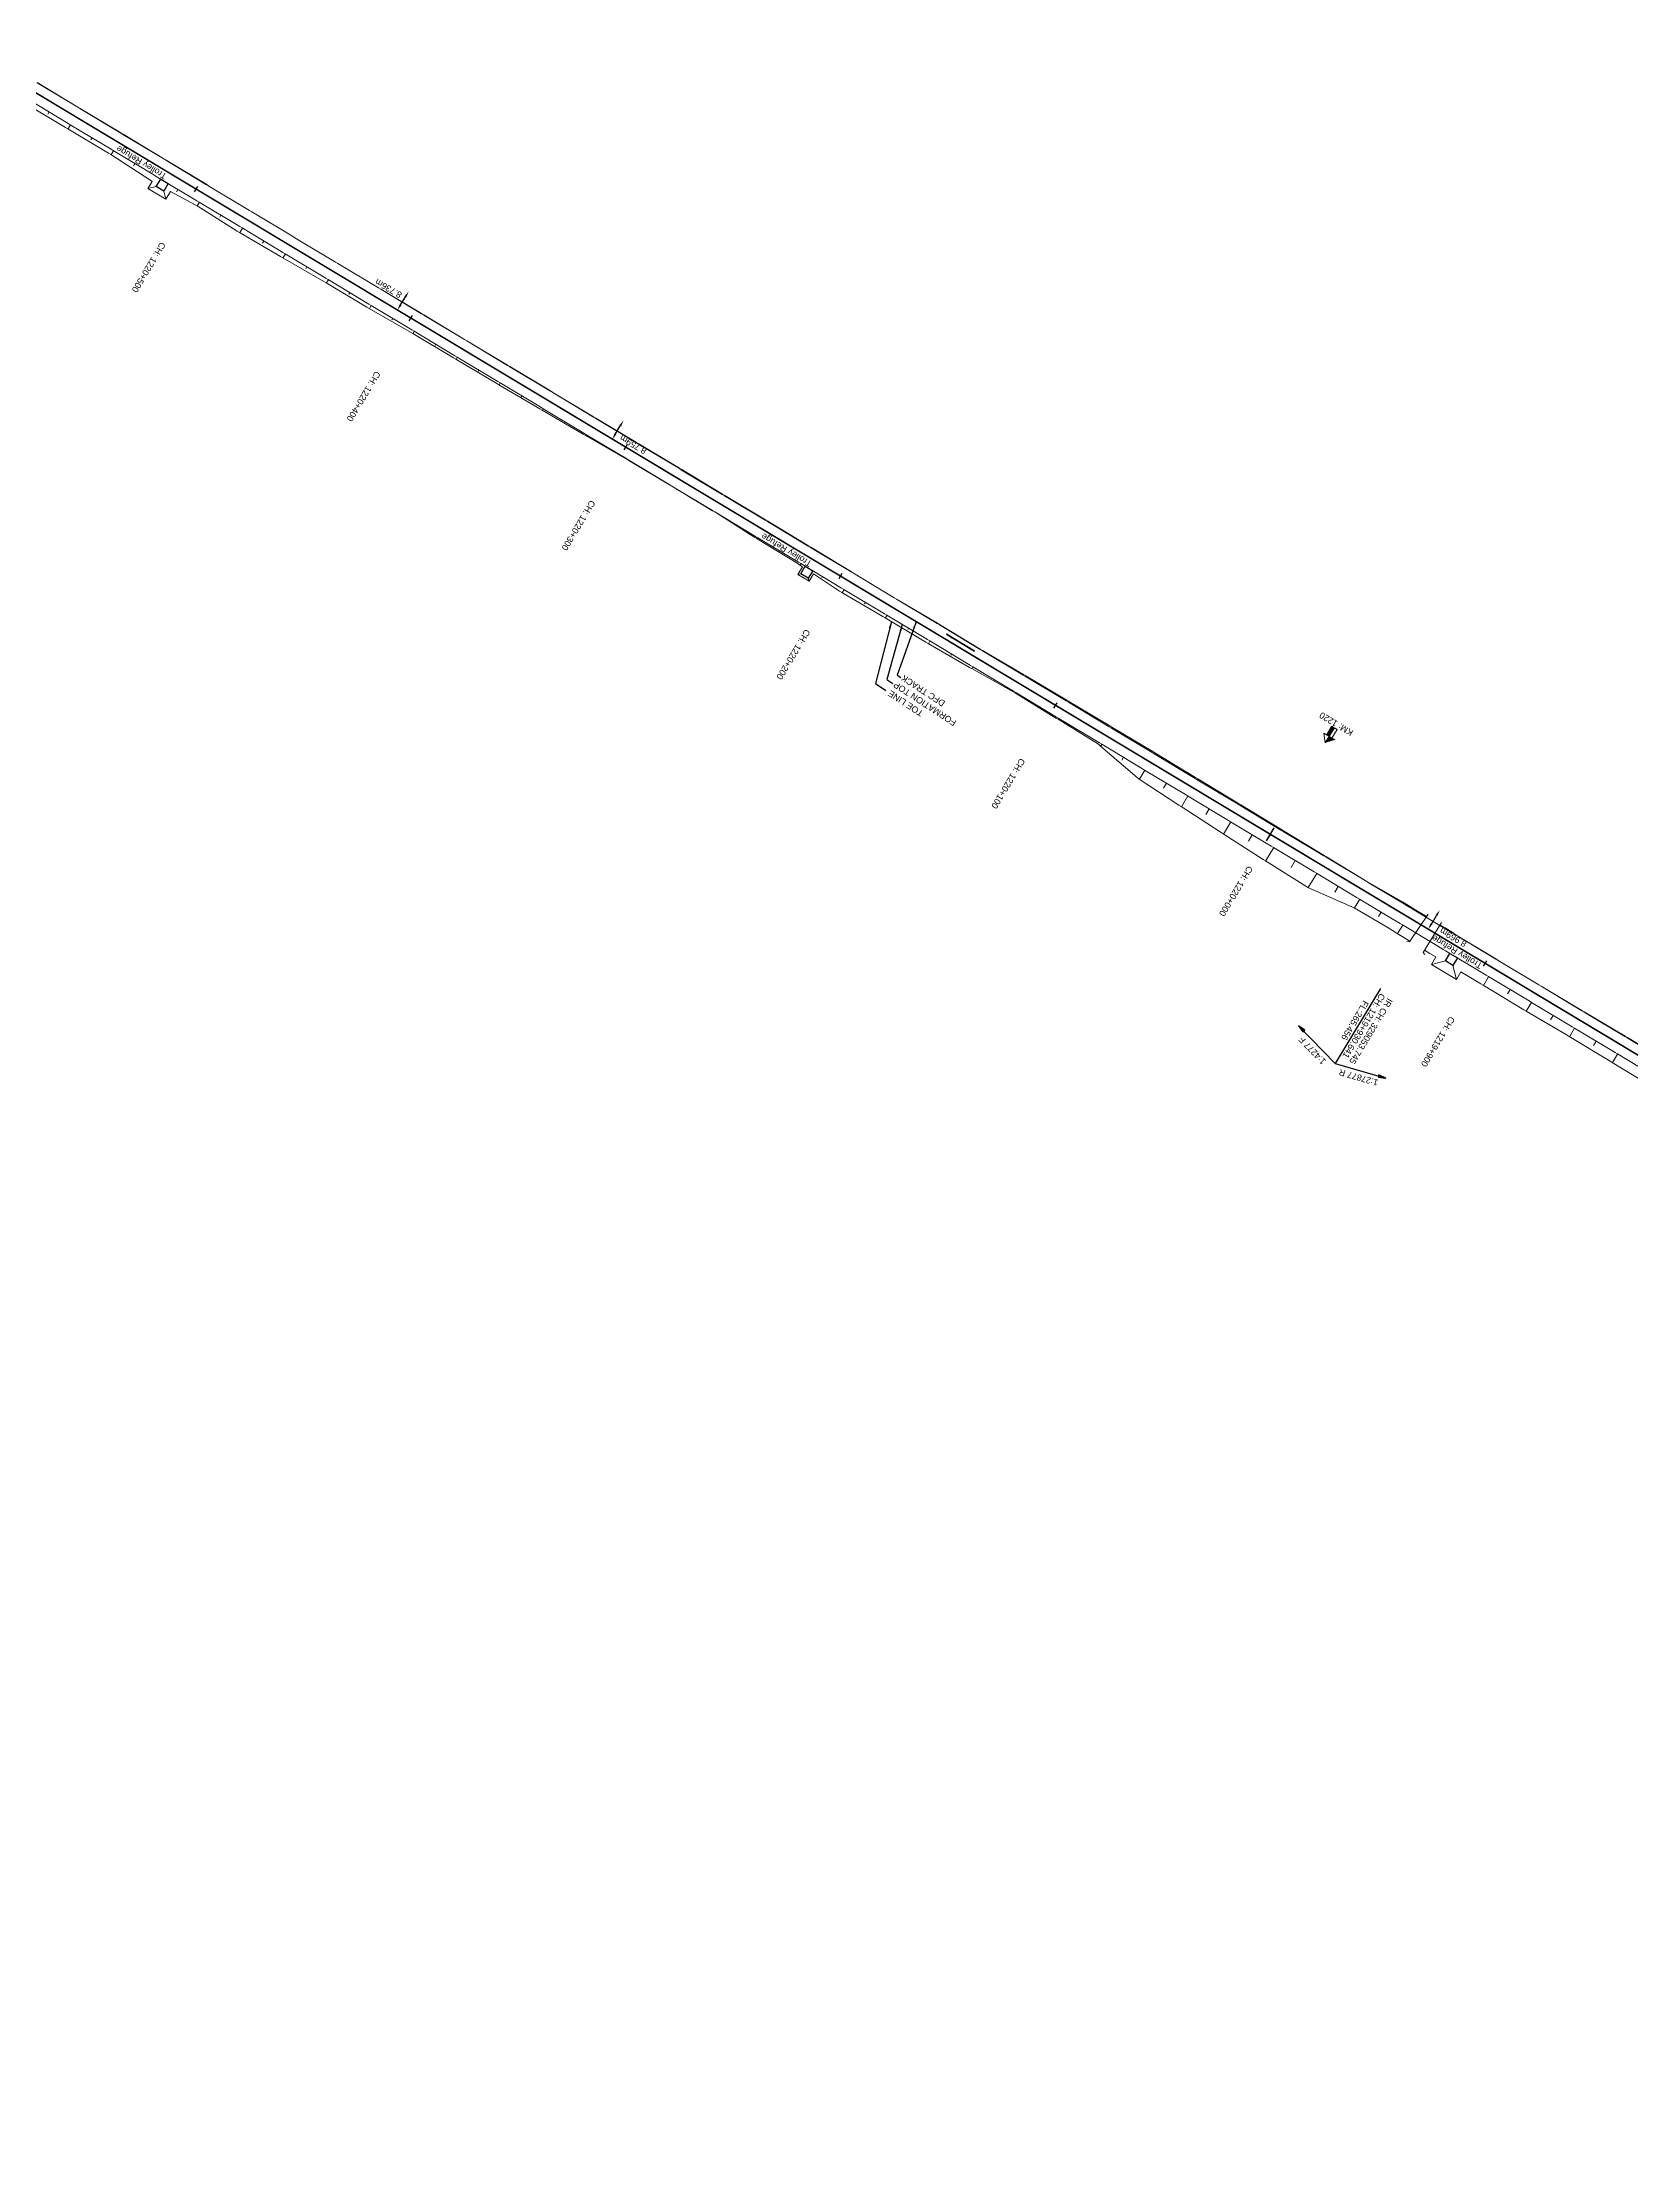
# Model space of a CAD drawing. Header units: metres. Extents: x 618805 to 628804, y 3390925 to 3396999.
# Drawn here: x 620095 to 620729, y 3395385 to 3396234 of the extents above; entities that cross this region are included whole.
import ezdxf
from ezdxf.enums import TextEntityAlignment as Align

# ---------------------------------------------------------------- set-up
doc = ezdxf.new("R2010")
doc.units = ezdxf.units.M
doc.header["$MEASUREMENT"] = 0
doc.layers.get('Defpoints').update_dxf_attribs({"lineweight": 0})
for name, color, linetype, lineweight in [('C-ALIG-LABL-DG', 1, 'Continuous', 25), ('Km post', 1, 'Continuous', 13), ('PROPOSED DFCC TOE LINE', 239, 'Continuous', 0), ('PROPOSED DFCC TRACK', 1, 'Continuous', 0), ('PROPOSED FORMATION LINE - PLAN', 187, 'Continuous', 0), ('PROPOSED GRADES IN PLAN', 10, 'Continuous', 0)]:
    doc.layers.add(name, color=color, linetype=linetype, lineweight=lineweight)
doc.layers.add('Dimension', color=10, linetype='Continuous')
doc.layers.add('Trolley Refuse', color=10, linetype='Continuous')
doc.styles.add('ARIAL', font='arial.ttf')
doc.styles.get("Standard").update_dxf_attribs({"font": 'arial.ttf'})
doc.styles.add('Style-Arial', font='arial.ttf')
doc.dimstyles.new('ISO-25', dxfattribs={"dimtxt": 2.5, "dimasz": 2.5, "dimexe": 1.25, "dimexo": 0.625, "dimtad": 1, "dimtxsty": 'Standard', "dimcen": 2.5, "dimadec": 0, "dimazin": 0, "dimtfac": 1, "dimtmove": 0, "dimatfit": 3, "dimfxl": 1, "dimarcsym": 0})
doc.dimstyles.get("Standard").update_dxf_attribs({"dimtxt": 2.5, "dimasz": 2.5, "dimexe": 0.18, "dimexo": 0.0625, "dimgap": 0.09, "dimtad": 0, "dimtih": 1, "dimtoh": 1, "dimdec": 3, "dimzin": 0, "dimdsep": 46, "dimtxsty": 'Standard', "dimcen": 0.09, "dimadec": 0, "dimazin": 0, "dimtfac": 1, "dimtdec": 3, "dimtofl": 0, "dimtmove": 0, "dimatfit": 3, "dimfxl": 1, "dimtolj": 1, "dimtzin": 0, "dimarcsym": 0})

# ---------------------------------------------------------------- blocks, each defined once
blk = doc.blocks.new('*D305')
at = {"layer": 'Defpoints', "color": 0, "transparency": 16777216}
for p in [(620652.56, 3395887.34), (620652.56, 3395887.34), (620647.92, 3395879.66)]:
    blk.add_point(p, dxfattribs=at)
at = {"layer": 'Dimension', "color": 0, "lineweight": -2, "transparency": 16777216}
blk.add_line((620649.21, 3395881.8), (620651.27, 3395885.2), dxfattribs=at)
at = {"layer": 'Dimension', "color": 0, "transparency": 16777216}
for points in [[(620648.86, 3395882.02), (620649.57, 3395881.59), (620647.92, 3395879.66)], [(620650.91, 3395885.41), (620651.63, 3395884.98), (620652.56, 3395887.34)]]:
    blk.add_solid(points, dxfattribs=at)
at = {"layer": 'Dimension', "color": 0, "lineweight": 0, "transparency": 16777216, "insert": (620657.92, 3395876.45), "char_height": 2.5, "attachment_point": 5, "rotation": 150, "style": 'Style-Arial'}
blk.add_mtext('\\A1;8.969m', dxfattribs=at)
blk = doc.blocks.new('TerminatorOpen_0.5')
at = {"color": 0, "linetype": 'ByBlock', "lineweight": -2}
for q in [(-1, 0.25), (-1, 0), (-1, -0.25)]:
    blk.add_line((0, 0), q, dxfattribs=at)
blk = doc.blocks.new('*D306')
at = {"layer": 'Defpoints', "color": 0, "transparency": 16777216}
for p in [(620322.46, 3396075.25), (620326.96, 3396082.76), (620326.96, 3396082.76)]:
    blk.add_point(p, dxfattribs=at)
at = {"layer": 'Dimension', "color": 0, "lineweight": -2, "transparency": 16777216}
blk.add_line((620323.74, 3396077.4), (620325.68, 3396080.62), dxfattribs=at)
at = {"layer": 'Dimension', "color": 0, "transparency": 16777216}
for points in [[(620323.39, 3396077.61), (620324.1, 3396077.18), (620322.46, 3396075.25)], [(620325.32, 3396080.83), (620326.03, 3396080.4), (620326.96, 3396082.76)]]:
    blk.add_solid(points, dxfattribs=at)
at = {"layer": 'Dimension', "color": 0, "lineweight": 0, "transparency": 16777216, "insert": (620330.81, 3396073.17), "char_height": 2.5, "attachment_point": 5, "rotation": 150, "style": 'Style-Arial'}
blk.add_mtext('\\A1;8.759m', dxfattribs=at)
blk = doc.blocks.new('*D307')
at = {"layer": 'Defpoints', "color": 0, "transparency": 16777216}
for p in [(620236.74, 3396126.76), (620241.25, 3396134.25), (620241.25, 3396134.25)]:
    blk.add_point(p, dxfattribs=at)
at = {"layer": 'Dimension', "color": 0, "lineweight": -2, "transparency": 16777216}
blk.add_line((620238.03, 3396128.9), (620239.96, 3396132.11), dxfattribs=at)
at = {"layer": 'Dimension', "color": 0, "transparency": 16777216}
for points in [[(620237.67, 3396129.12), (620238.39, 3396128.69), (620236.74, 3396126.76)], [(620239.6, 3396132.32), (620240.32, 3396131.89), (620241.25, 3396134.25)]]:
    blk.add_solid(points, dxfattribs=at)
at = {"layer": 'Dimension', "color": 0, "lineweight": 0, "transparency": 16777216, "insert": (620233.19, 3396135.46), "char_height": 2.5, "attachment_point": 5, "rotation": 150, "style": 'Style-Arial'}
blk.add_mtext('\\A1;8.736m', dxfattribs=at)
blk = doc.blocks.new('Tick Hor')
blk.add_lwpolyline([(-0.5, 0), (0.5, 0)])
blk = doc.blocks.new('KM Post')
at = {"layer": 'Km post', "lineweight": 13}
h = blk.add_hatch(color=256, dxfattribs=at)
h.paths.add_polyline_path([(-0.1, -9.7), (1.5, -9.7), (1.5, -4.6), (-0.1, -4.6)])
h.paths.add_polyline_path([(-0.1, -4.6), (-0.1, -0.8), (-3.5, -4.6)])
for p, q in [((3, -4.6), (-3.5, -4.6)), ((-0.1, -9.7), (-0.1, -0.8)), ((3, -4.6), (-0.1, -0.8))]:
    blk.add_line(p, q, dxfattribs=at)
blk.add_lwpolyline([(1.5, -4.6), (1.5, -9.7), (-1.7, -9.7), (-1.7, -4.6)], dxfattribs=at)
blk = doc.blocks.new('Direction')
h = blk.add_hatch(color=256)
h.dxf.hatch_style = 1
h.paths.add_polyline_path([(-5.54, 0), (-4.75, -0.13), (-4.75, 0.13)])
blk.add_lwpolyline([(-5.54, 0), (-4.75, -0.13), (-4.75, 0.13)], close=True)
blk.add_lwpolyline([(0, 0), (-5.54, 0)])

msp = doc.modelspace()

# ---------------------------------------------------------------- linework, layer by layer
at = {"layer": 'C-ALIG-LABL-DG', "color": 1, "linetype": 'Continuous', "lineweight": 25}
msp.add_line((620584.8747, 3395917.5508), (620583.587, 3395915.4079), dxfattribs=at)
at = {"layer": 'PROPOSED DFCC TOE LINE', "lineweight": 0}
for p, q in [((620140.5323, 3396176.1211), (620137.243, 3396175.3012)), ((620143.5322, 3396174.3183), (620144.3521, 3396171.029)), ((620397.6722, 3396021.5922), (620396.5086, 3396021.3021)), ((620400.6722, 3396019.7894), (620400.9622, 3396018.6257)), ((620654.8121, 3395867.0633), (620649.223, 3395865.6702)), ((620657.8121, 3395865.2604), (620659.2052, 3395859.6714))]:
    msp.add_line(p, q, dxfattribs=at)
at = {"layer": 'PROPOSED DFCC TOE LINE', "lineweight": 0, "flags": 128}
for points in [[(620093.0391, 3396217.5894), (620109.2483, 3396207.7743), (620110.1501, 3396207.2346), (620126.4089, 3396197.5022), (620127.3106, 3396196.9625), (620143.5545, 3396187.2103), (620144.4567, 3396186.6663), (620160.6811, 3396176.8817), (620161.5832, 3396176.3376), (620177.8158, 3396166.5665), (620178.7372, 3396166.0545), (620194.9508, 3396156.2577), (620195.8568, 3396155.7142), (620212.1025, 3396145.9709), (620213.0085, 3396145.4274), (620229.2514, 3396135.6894), (620230.1622, 3396135.1439), (620246.4089, 3396125.4121), (620247.3189, 3396124.8652), (620263.5629, 3396115.1288), (620264.4735, 3396114.5832), (620280.7194, 3396104.828), (620281.6195, 3396104.2868), (620297.86, 3396094.5227), (620298.7601, 3396093.9816), (620315.014, 3396084.2421), (620315.9177, 3396083.7046), (620332.2008, 3396074.0138), (620333.1036, 3396073.4746), (620349.338, 3396063.7077), (620350.2441, 3396063.169), (620366.478, 3396053.4039), (620367.382, 3396052.8593), (620383.5973, 3396043.0632), (620384.5006, 3396042.5173), (620400.7171, 3396032.7232), (620401.6204, 3396032.1773), (620417.8453, 3396022.3825), (620418.7416, 3396021.8398), (620434.954, 3396012.024), (620435.8594, 3396011.4965), (620452.1753, 3396001.8529), (620453.0731, 3396001.3128), (620469.2963, 3395991.5223), (620470.203, 3395990.9896), (620486.529, 3395981.3702), (620487.4357, 3395980.8376), (620503.7444, 3395971.1699), (620504.638, 3395970.6348), (620520.8978, 3395960.8859), (620521.7915, 3395960.351), (620538.0589, 3395950.6145), (620538.9511, 3395950.0774), (620555.1685, 3395940.2592), (620556.0599, 3395939.7191), (620572.2761, 3395929.899), (620573.1674, 3395929.3587), (620589.3743, 3395919.5396), (620590.273, 3395918.9952), (620606.4693, 3395909.1584), (620607.3652, 3395908.6092), (620623.5208, 3395898.7047), (620624.4365, 3395898.1887), (620637.6513, 3395890.6907), (620640.8297, 3395888.7407), (620641.7522, 3395888.1747), (620647.301, 3395884.7752)], [(620138.967, 3396178.17), (620138.3464, 3396178.5439), (620122.4707, 3396188.9088), (620121.5644, 3396189.4408), (620105.2985, 3396199.1615), (620104.3949, 3396199.698), (620088.1229, 3396209.4086)], [(620146.2407, 3396174.1718), (620144.3521, 3396171.029), (620137.243, 3396175.3012), (620138.967, 3396178.17)], [(620398.3697, 3396024.3991), (620397.3511, 3396025.0731), (620396.449, 3396025.6211), (620380.3256, 3396035.57), (620379.405, 3396036.0871), (620363.4099, 3396046.2496), (620362.4863, 3396046.7617), (620346.2326, 3396056.4939), (620345.3282, 3396057.0353), (620329.0593, 3396066.7447), (620328.1504, 3396067.2738), (620311.7805, 3396076.8202), (620310.872, 3396077.3498), (620294.5006, 3396086.8937), (620293.5932, 3396087.4226), (620277.2674, 3396097.0449), (620276.3646, 3396097.5816), (620260.0696, 3396107.2551), (620259.1567, 3396107.7968), (620242.8516, 3396117.4316), (620241.9278, 3396117.9555), (620225.5111, 3396127.4043), (620224.5934, 3396127.9384), (620208.3219, 3396137.6287), (620207.408, 3396138.1591), (620190.9945, 3396147.6232), (620190.074, 3396148.1426), (620173.789, 3396157.8206), (620172.8878, 3396158.3663), (620156.8183, 3396168.4086), (620155.8806, 3396168.8935), (620146.2407, 3396174.1718)], [(620402.7072, 3396021.5294), (620400.9622, 3396018.6257), (620396.5086, 3396021.3021), (620398.3697, 3396024.3991)], [(620640.642, 3395874.9531), (620635.6432, 3395878.0092), (620634.7176, 3395878.5701), (620631.5289, 3395880.5029), (620618.4808, 3395888.2781), (620617.5028, 3395888.6907), (620600.0059, 3395896.3631), (620599.114, 3395896.9189), (620583.0372, 3395906.9545), (620582.1522, 3395907.5218), (620566.2036, 3395917.7708), (620565.3299, 3395918.3403), (620549.4124, 3395928.6575), (620548.5369, 3395929.2242), (620532.6782, 3395939.6391), (620531.8683, 3395940.3132), (620517.274, 3395952.8339), (620516.4733, 3395953.5234), (620500.3417, 3395963.4857), (620499.4337, 3395963.9969), (620483.2865, 3395973.9332), (620482.4008, 3395974.5007), (620465.853, 3395983.7512), (620464.9151, 3395984.2319), (620448.5014, 3395993.7053), (620447.6037, 3395994.2457), (620431.3517, 3396003.9956), (620430.4468, 3396004.5238), (620414.0769, 3396014.0775), (620413.1719, 3396014.6057), (620402.7072, 3396021.5294)], [(620652.6558, 3395881.4945), (620654.7043, 3395880.2396), (620657.8781, 3395878.2818), (620658.7167, 3395877.5762), (620674.9389, 3395867.8434), (620675.8654, 3395867.2844), (620692.0654, 3395857.5145), (620692.9922, 3395856.9561), (620709.3046, 3395847.3069), (620710.2055, 3395846.7717), (620726.4965, 3395837.0869), (620727.3973, 3395836.5517), (620743.6108, 3395826.7567)], [(620651.0188, 3395868.6583), (620648.6027, 3395870.0863), (620646.5084, 3395871.3667)], [(620661.0115, 3395862.677), (620659.2052, 3395859.6714), (620649.223, 3395865.6702), (620651.0188, 3395868.6583)], [(620737.595, 3395816.7462), (620721.3911, 3395826.5572), (620720.4944, 3395827.0993), (620704.2381, 3395836.8419), (620703.3358, 3395837.3747), (620687.0194, 3395847.0172), (620686.0882, 3395847.5682), (620669.8959, 3395857.3509), (620668.9685, 3395857.9085), (620661.0115, 3395862.677)]]:
    msp.add_lwpolyline(points, dxfattribs=at)
at = {"layer": 'PROPOSED DFCC TOE LINE', "linetype": 'Continuous', "lineweight": 0, "flags": 128}
for points in [[(620101.665, 3396212.339), (620101.677, 3396212.3589)], [(620097.7899, 3396205.8906), (620097.292, 3396205.0623)], [(620110.2244, 3396207.1682), (620110.2341, 3396207.1843)], [(620106.3612, 3396200.7397), (620105.3826, 3396199.1112)], [(620114.9325, 3396195.5887), (620114.4495, 3396194.785)], [(620118.8051, 3396202.0327), (620118.8144, 3396202.0482)], [(620127.3671, 3396196.8663), (620127.3946, 3396196.9121)], [(620123.5038, 3396190.4378), (620122.5528, 3396188.8552)], [(620135.9533, 3396191.7401), (620135.9682, 3396191.7649)], [(620144.5097, 3396186.5643), (620144.5406, 3396186.6157)], [(620132.0752, 3396185.2868), (620131.5036, 3396184.3357)], [(620153.0924, 3396181.4323), (620153.1038, 3396181.4513)], [(620149.2178, 3396174.9849), (620148.6655, 3396174.0657)], [(620157.7891, 3396169.8339), (620156.9014, 3396168.3567)], [(620161.6524, 3396176.2624), (620161.6672, 3396176.2871)], [(620170.2292, 3396171.1207), (620170.2348, 3396171.1299)], [(620166.3605, 3396164.683), (620165.8717, 3396163.8696)], [(620178.795, 3396165.9605), (620178.8211, 3396166.0038)], [(620187.3732, 3396160.8209), (620187.38, 3396160.8322)], [(620174.9318, 3396159.532), (620173.8732, 3396157.7705)], [(620183.5031, 3396154.381), (620182.9865, 3396153.5213)], [(620195.9377, 3396155.6586), (620195.9408, 3396155.6638)], [(620192.0744, 3396149.2301), (620191.0793, 3396147.5742)], [(620200.6458, 3396144.0791), (620200.1948, 3396143.3287)], [(620204.5128, 3396150.514), (620204.5167, 3396150.5204)], [(620213.0803, 3396145.3567), (620213.0925, 3396145.377)], [(620209.2171, 3396138.9282), (620208.406, 3396137.5785)], [(620221.6605, 3396140.2204), (620221.6693, 3396140.2351)], [(620230.223, 3396135.0547), (620230.2463, 3396135.0935)], [(620217.7884, 3396133.7772), (620217.3932, 3396133.1195)], [(620226.3597, 3396128.6262), (620225.596, 3396127.3554)], [(620238.8096, 3396129.9293), (620238.825, 3396129.9549)], [(620234.9311, 3396123.4753), (620234.5978, 3396122.9207)], [(620243.5024, 3396118.3243), (620242.936, 3396117.3818)], [(620247.3656, 3396124.7528), (620247.4029, 3396124.8148)], [(620255.9585, 3396119.6378), (620255.9801, 3396119.6738)], [(620252.0737, 3396113.1734), (620251.8096, 3396112.7339)], [(620264.5083, 3396114.4509), (620264.5575, 3396114.5327)], [(620273.1051, 3396109.3424), (620273.1306, 3396109.3848)], [(620260.645, 3396108.0224), (620260.1539, 3396107.2051)], [(620269.2164, 3396102.8714), (620268.9847, 3396102.4859)], [(620281.6509, 3396104.149), (620281.7034, 3396104.2363)], [(620277.7877, 3396097.7205), (620277.3518, 3396096.9951)], [(620286.359, 3396092.5695), (620286.1631, 3396092.2434)], [(620290.248, 3396099.0409), (620290.2738, 3396099.0837)], [(620298.7936, 3396093.8471), (620298.8442, 3396093.9312)], [(620294.9303, 3396087.4186), (620294.5852, 3396086.8443)], [(620307.3935, 3396088.7437), (620307.4221, 3396088.7913)], [(620315.9362, 3396083.5451), (620316.0019, 3396083.6545)], [(620303.5017, 3396082.2676), (620303.3634, 3396082.0376)], [(620312.073, 3396077.1166), (620311.8652, 3396076.7708)], [(620324.5514, 3396078.4672), (620324.5953, 3396078.5402)], [(620320.6493, 3396071.9627), (620320.5093, 3396071.7298)], [(620320.6443, 3396071.9657), (620320.5743, 3396071.8492)], [(620328.6965, 3396067.1267), (620328.6204, 3396067.0002)], [(620329.2156, 3396066.8147), (620329.1434, 3396066.6945)], [(620333.0789, 3396073.2432), (620333.1876, 3396073.4241)], [(620341.7033, 3396068.1806), (620341.7564, 3396068.2689)], [(620337.2678, 3396061.9758), (620337.2391, 3396061.9279)], [(620337.787, 3396061.6638), (620337.7587, 3396061.6167)], [(620350.2215, 3396062.9413), (620350.328, 3396063.1185)], [(620345.8391, 3396056.8248), (620345.797, 3396056.7547)], [(620346.3583, 3396056.5128), (620346.3167, 3396056.4435)], [(620354.4105, 3396051.6738), (620354.3935, 3396051.6457)], [(620354.9296, 3396051.3618), (620354.9129, 3396051.3341)], [(620358.845, 3396057.8772), (620358.8972, 3396057.964)], [(620367.3642, 3396052.6394), (620367.4659, 3396052.8086)], [(620362.9818, 3396046.5229), (620362.9656, 3396046.4959)], [(620363.5009, 3396046.2109), (620363.4926, 3396046.1971)], [(620371.5531, 3396041.3719), (620371.4887, 3396041.2648)], [(620375.9803, 3396047.5631), (620376.0252, 3396047.6377)], [(620384.5068, 3396042.3375), (620384.5845, 3396042.4666)], [(620372.0723, 3396041.0599), (620372.004, 3396040.9463)], [(620380.1244, 3396036.221), (620379.8827, 3396035.8187)], [(620380.6436, 3396035.909), (620380.409, 3396035.5186)], [(620393.1113, 3396037.2416), (620393.1444, 3396037.2968)], [(620389.2149, 3396030.758), (620389.0674, 3396030.5125)], [(620397.7862, 3396025.607), (620397.4328, 3396025.019)], [(620401.6495, 3396032.0355), (620401.7043, 3396032.1267)], [(620410.243, 3396026.9215), (620410.2652, 3396026.9585)], [(620406.3576, 3396020.4561), (620406.0691, 3396019.976)], [(620418.7921, 3396021.7336), (620418.8254, 3396021.7891)], [(620427.3716, 3396016.5962), (620427.3798, 3396016.6098)], [(620414.9289, 3396015.3051), (620414.1615, 3396014.0281)], [(620423.5002, 3396010.1542), (620423.1496, 3396009.5707)], [(620435.9348, 3396011.4317), (620435.9437, 3396011.4466)], [(620432.0715, 3396005.0032), (620431.4358, 3396003.9452)], [(620440.6429, 3395999.8522), (620440.3269, 3395999.3265)], [(620444.5061, 3396006.2807), (620444.5294, 3396006.3195)], [(620453.0774, 3396001.1298), (620453.157, 3396001.2622)], [(620449.2142, 3395994.7013), (620448.5862, 3395993.6563)], [(620461.6837, 3395996.037), (620461.7187, 3395996.0953)], [(620470.2201, 3395990.8279), (620470.2874, 3395990.9399)], [(620457.7855, 3395989.5503), (620457.517, 3395989.1035)], [(620466.3568, 3395984.3994), (620465.9386, 3395983.7034)], [(620478.8474, 3395985.7701), (620478.9034, 3395985.8633)], [(620474.9282, 3395979.2484), (620474.7999, 3395979.0349)], [(620483.4995, 3395974.0974), (620483.3699, 3395973.8819)], [(620487.3627, 3395980.5259), (620487.52, 3395980.7876)], [(620496.0282, 3395975.5316), (620496.1223, 3395975.6882)], [(620491.979, 3395968.7936), (620491.8871, 3395968.6408)], [(620504.5054, 3395970.224), (620504.722, 3395970.5845)], [(620513.1876, 3395965.2576), (620513.2985, 3395965.4422)], [(620500.6421, 3395963.7955), (620500.425, 3395963.4343)], [(620509.0737, 3395958.412), (620508.934, 3395958.1795)], [(620521.648, 3395959.9221), (620521.8755, 3395960.3007)], [(620517.7848, 3395953.4936), (620517.3495, 3395952.7692)], [(620526.3561, 3395948.3426), (620525.7018, 3395947.2538)], [(620530.3377, 3395954.9681), (620530.456, 3395955.165)], [(620538.7907, 3395949.6202), (620539.0349, 3395950.0266)], [(620534.9274, 3395943.1917), (620532.7602, 3395939.5853)], [(620547.4757, 3395944.6584), (620547.5894, 3395944.8477)], [(620555.9333, 3395939.3183), (620556.1437, 3395939.6683)], [(620543.4988, 3395938.0407), (620542.3121, 3395936.0661)], [(620552.0701, 3395932.8898), (620549.4947, 3395928.6042)], [(620564.6011, 3395934.3278), (620564.6976, 3395934.4883)], [(620560.6414, 3395927.7388), (620559.2662, 3395925.4504)], [(620569.2127, 3395922.5878), (620566.2861, 3395917.7178)], [(620573.076, 3395929.0163), (620573.2512, 3395929.308)], [(620581.7256, 3395923.9958), (620581.804, 3395924.1261)], [(620577.7841, 3395917.4369), (620576.2433, 3395914.873)], [(620590.2186, 3395918.7144), (620590.3568, 3395918.9443)], [(620586.3554, 3395912.2859), (620583.1203, 3395906.9026)], [(620594.9267, 3395907.135), (620593.2656, 3395904.3708)], [(620598.847, 3395913.6583), (620598.904, 3395913.7532)], [(620607.3613, 3395908.4125), (620607.4487, 3395908.558)], [(620603.498, 3395901.984), (620600.0963, 3395896.3235)], [(620612.0694, 3395896.833), (620610.6996, 3395894.5538)], [(620615.9535, 3395903.2963), (620615.9744, 3395903.3311)], [(620624.5039, 3395898.1106), (620624.5218, 3395898.1403)], [(620620.6407, 3395891.6821), (620618.5649, 3395888.228)], [(620633.0752, 3395892.9596), (620633.1486, 3395893.0817)], [(620629.212, 3395886.5311), (620628.1837, 3395884.8201)], [(620637.7833, 3395881.3802), (620635.7268, 3395877.958)], [(620641.6466, 3395887.8087), (620641.8358, 3395888.1235)], [(620658.7892, 3395877.5067), (620658.8007, 3395877.5258)], [(620667.3681, 3395872.3684), (620667.3757, 3395872.381)], [(620675.9319, 3395867.2048), (620675.9493, 3395867.2338)], [(620672.0686, 3395860.7763), (620669.9797, 3395857.3003)], [(620680.64, 3395855.6254), (620679.5894, 3395853.8773)], [(620684.5079, 3395862.0617), (620684.5126, 3395862.0695)], [(620693.0745, 3395856.9029), (620693.0765, 3395856.9062)], [(620689.2113, 3395850.4744), (620687.1037, 3395846.9674)], [(620701.6458, 3395851.7519), (620701.6647, 3395851.7834)], [(620710.2172, 3395846.601), (620710.2897, 3395846.7217)], [(620697.7826, 3395845.3234), (620696.7478, 3395843.6015)], [(620706.3539, 3395840.1725), (620704.3222, 3395836.7915)], [(620718.7885, 3395841.45), (620718.837, 3395841.5308)], [(620714.9253, 3395835.0215), (620713.9125, 3395833.3362)], [(620723.4966, 3395829.8706), (620721.4749, 3395826.5065)], [(620727.3598, 3395836.2991), (620727.4812, 3395836.501)]]:
    msp.add_lwpolyline(points, dxfattribs=at)
at = {"layer": 'PROPOSED DFCC TRACK', "color": 12, "linetype": 'Continuous', "lineweight": 30}
msp.add_line((623383.3963, 3394235.7719), (618808.4252, 3396985.1128), dxfattribs=at)
at = {"layer": 'PROPOSED DFCC TRACK', "color": 12, "linetype": 'Continuous', "lineweight": 30, "flags": 128}
msp.add_lwpolyline([(623383.3956, 3394235.7723), (618809.1553, 3396984.674)], dxfattribs=at)
at = {"layer": 'PROPOSED DFCC TRACK', "linetype": 'Continuous', "flags": 128}
for points in [[(620647.9497, 3395885.732), (620640.4874, 3395874.7251), (620639.4422, 3395874.8491)], [(620653.2237, 3395882.4301), (620645.9717, 3395870.4824), (620646.5569, 3395869.6076)]]:
    msp.add_lwpolyline(points, dxfattribs=at)
at = {"layer": 'PROPOSED FORMATION LINE - PLAN', "lineweight": 0, "flags": 128}
for points in [[(620739.6488, 3395820.1638), (620723.4126, 3395829.921), (620722.5145, 3395830.4607), (620706.27, 3395840.2229), (620705.3718, 3395840.7627), (620689.1273, 3395850.5249), (620688.1999, 3395851.0822), (620671.9847, 3395860.8268), (620671.0572, 3395861.3842), (620654.842, 3395871.1287), (620653.9144, 3395871.6862), (620650.7183, 3395873.6069), (620637.6994, 3395881.4306), (620636.7717, 3395881.9881), (620633.5757, 3395883.9088), (620620.5567, 3395891.7325), (620619.6561, 3395892.2738), (620603.4141, 3395902.0345), (620602.5134, 3395902.5757), (620586.2714, 3395912.3364), (620585.3708, 3395912.8776), (620569.1288, 3395922.6383), (620568.2354, 3395923.1752), (620551.9861, 3395932.9402), (620551.0927, 3395933.4771), (620534.8435, 3395943.2421), (620533.9508, 3395943.7786), (620517.7008, 3395953.5441), (620516.8081, 3395954.0805), (620500.5582, 3395963.846), (620499.6654, 3395964.3825), (620483.4155, 3395974.1479), (620482.5142, 3395974.6895), (620466.2729, 3395984.4498), (620465.3716, 3395984.9915), (620449.1302, 3395994.7517), (620448.2322, 3395995.2914), (620431.9876, 3396005.0537), (620431.0895, 3396005.5934), (620414.8449, 3396015.3556), (620413.9468, 3396015.8953), (620397.7023, 3396025.6575), (620396.7976, 3396026.2012), (620380.5596, 3396035.9594), (620379.655, 3396036.5031), (620363.417, 3396046.2613), (620362.5123, 3396046.805), (620346.2743, 3396056.5633), (620345.3708, 3396057.1062), (620329.1317, 3396066.8652), (620328.2304, 3396067.4068), (620311.989, 3396077.1671), (620311.0877, 3396077.7087), (620294.8464, 3396087.469), (620293.9462, 3396088.01), (620277.7037, 3396097.7709), (620276.8035, 3396098.3119), (620260.5611, 3396108.0729), (620259.6512, 3396108.6197), (620243.4184, 3396118.3748), (620242.5084, 3396118.9217), (620226.2758, 3396128.6767), (620225.3658, 3396129.2236), (620209.1331, 3396138.9786), (620208.2275, 3396139.5228), (620191.9905, 3396149.2805), (620191.0849, 3396149.8248), (620174.8478, 3396159.5825), (620173.9448, 3396160.1251), (620157.7052, 3396169.8844), (620156.8022, 3396170.4271), (620140.5625, 3396180.1863), (620139.6595, 3396180.729), (620123.4199, 3396190.4882), (620122.5191, 3396191.0295), (620106.2772, 3396200.7902), (620105.3765, 3396201.3314), (620089.1346, 3396211.0921)], [(620743.512, 3395826.5923), (620727.2758, 3395836.3495), (620726.3777, 3395836.8892), (620710.1332, 3395846.6514), (620709.235, 3395847.1912), (620692.9905, 3395856.9534), (620692.0631, 3395857.5107), (620675.8479, 3395867.2553), (620674.9204, 3395867.8126), (620658.7052, 3395877.5572), (620657.7776, 3395878.1146), (620654.5815, 3395880.0353), (620641.5626, 3395887.8591), (620640.6349, 3395888.4166), (620637.4389, 3395890.3373), (620624.4199, 3395898.161), (620623.5193, 3395898.7023), (620607.2773, 3395908.463), (620606.3766, 3395909.0042), (620590.1346, 3395918.7649), (620589.234, 3395919.3061), (620572.992, 3395929.0668), (620572.0986, 3395929.6037), (620555.8493, 3395939.3687), (620554.9559, 3395939.9056), (620538.7067, 3395949.6706), (620537.814, 3395950.2071), (620521.564, 3395959.9726), (620520.6713, 3395960.509), (620504.4214, 3395970.2745), (620503.5287, 3395970.811), (620487.2787, 3395980.5764), (620486.3775, 3395981.118), (620470.1361, 3395990.8783), (620469.2348, 3395991.4199), (620452.9934, 3396001.1802), (620452.0954, 3396001.7199), (620435.8508, 3396011.4822), (620434.9527, 3396012.0219), (620418.7081, 3396021.7841), (620417.8101, 3396022.3238), (620401.5655, 3396032.086), (620400.6608, 3396032.6297), (620384.4228, 3396042.3879), (620383.5182, 3396042.9316), (620367.2802, 3396052.6898), (620366.3755, 3396053.2335), (620350.1375, 3396062.9918), (620349.2341, 3396063.5347), (620332.9949, 3396073.2937), (620332.0936, 3396073.8353), (620315.8522, 3396083.5956), (620314.9509, 3396084.1372), (620298.7096, 3396093.8975), (620297.8094, 3396094.4385), (620281.5669, 3396104.1994), (620280.6668, 3396104.7404), (620264.4243, 3396114.5014), (620263.5144, 3396115.0482), (620247.2816, 3396124.8033), (620246.3716, 3396125.3501), (620230.139, 3396135.1052), (620229.229, 3396135.6521), (620212.9963, 3396145.4071), (620212.0907, 3396145.9513), (620195.8537, 3396155.709), (620194.9481, 3396156.2533), (620178.711, 3396166.011), (620177.808, 3396166.5536), (620161.5684, 3396176.3129), (620160.6654, 3396176.8556), (620144.4257, 3396186.6148), (620143.5227, 3396187.1575), (620127.2831, 3396196.9167), (620126.3824, 3396197.458), (620110.1404, 3396207.2186), (620109.2397, 3396207.7599), (620092.9978, 3396217.5206)]]:
    msp.add_lwpolyline(points, dxfattribs=at)
at = {"layer": 'Trolley Refuse'}
for points in [[(620142.3351, 3396179.1211), (620145.3351, 3396177.3182), (620143.5322, 3396174.3183), (620140.5323, 3396176.1211)], [(620399.475, 3396024.5922), (620402.475, 3396022.7893), (620400.6722, 3396019.7894), (620397.6722, 3396021.5922)], [(620656.615, 3395870.0632), (620659.6149, 3395868.2604), (620657.8121, 3395865.2604), (620654.8121, 3395867.0633)]]:
    msp.add_lwpolyline(points, close=True, dxfattribs=at)

# ---------------------------------------------------------------- block references
at = {"layer": 'C-ALIG-LABL-DG', "color": 1, "linetype": 'Continuous', "lineweight": 25, "rotation": 238.996127361562}
for p, xscale, yscale, zscale in [((620156.3085, 3396175.0988), 2.499999999999999, 2.499999999999999, 2.499999999999999), ((620242.0217, 3396123.5892), 2.499999999999999, 2.499999999999999, 2.499999999999999), ((620327.735, 3396072.0796), 2.499999999999999, 2.499999999999999, 2.499999999999999), ((620413.4482, 3396020.57), 2.499999999999999, 2.499999999999999, 2.499999999999999), ((620499.1615, 3395969.0604), 2.499999999999999, 2.499999999999999, 2.499999999999999), ((620584.8747, 3395917.5508), 6, 6, 6), ((620670.588, 3395866.0412), 2.499999999999999, 2.499999999999999, 2.499999999999999)]:
    msp.add_blockref('Tick Hor', p, dxfattribs=dict(at, xscale=xscale, yscale=yscale, zscale=zscale))

# ---------------------------------------------------------------- texts
at = {"layer": 'PROPOSED DFCC TOE LINE', "lineweight": 0}
msp.add_text('TOE LINE', height=2.5, rotation=146.7444658, dxfattribs=at).set_placement((620433.52, 3395975.2545), align=Align.RIGHT)
at = {"layer": 'PROPOSED DFCC TRACK', "color": 10, "linetype": 'Continuous', "lineweight": -3, "ltscale": 5}
msp.add_text('DFC TRACK', height=2.5, rotation=146.9684717, dxfattribs=at).set_placement((620438.766, 3395981.4134), align=Align.RIGHT)
at = {"layer": 'PROPOSED FORMATION LINE - PLAN', "lineweight": 0}
msp.add_text('FORMATION TOP', height=2.5, rotation=146.7444658, dxfattribs=at).set_placement((620435.6943, 3395978.7065), align=Align.RIGHT)
at = {"layer": 'PROPOSED GRADES IN PLAN', "color": 7, "lineweight": 0, "insert": (620632.8534, 3395851.8264), "char_height": 2.5, "attachment_point": 4, "rotation": 238.8340569, "line_spacing_factor": 1.08, "style": 'Style-Arial'}
msp.add_mtext('IR CH: 329053.745', dxfattribs=at)
at = {"layer": 'Trolley Refuse'}
for p in [(620145.036, 3396180.9741), (620402.3369, 3396026.2816), (620669.8108, 3395865.8602)]:
    msp.add_text('Trolley Refuge', height=2.5, rotation=149.1766896, dxfattribs=at).set_placement(p)

# ---------------------------------------------------------------- dimensions: what is measured, and where the dimension line sits
at = {"layer": 'Dimension', "color": 10, "lineweight": 0}
for base, p1, p2, angle, picture, middle in [((620241.247, 3396134.2473), (620236.7426, 3396126.7617), (620241.247, 3396134.2473), 58.9627251, '*D307', (620233.1899, 3396135.4631)), ((620326.9633, 3396082.7623), (620322.4558, 3396075.2521), (620326.9633, 3396082.7623), 59.0289746, '*D306', (620330.8057, 3396073.1663)), ((620652.56293, 3395887.33788), (620647.92105, 3395879.66293), (620652.56293, 3395887.33788), 58.8340569, '*D305', (620657.91907, 3395876.45224))]:
    dim = msp.add_linear_dim(base=base, p1=p1, p2=p2, angle=angle, dimstyle='Standard', override={"dimexe": 0.125, "dimexo": 0.125, "dimgap": 0.125, "dimtad": 1, "dimtih": 0, "dimtoh": 0, "dimzin": 11, "dimpost": 'm', "dimtxsty": 'Style-Arial', "dimsah": 1, "dimadec": 4, "dimazin": 3, "dimtmove": 2, "dimldrblk": 'TerminatorOpen_0.5', "dimfrac": 2, "dimtzin": 11}, dxfattribs=at)
    dim.commit()
    dim.dimension.update_dxf_attribs({"geometry": picture, "text_midpoint": middle, "dimtype": 129, "text_rotation": 150})

# ---------------------------------------------------------------- leaders
at = {"layer": 'PROPOSED DFCC TOE LINE', "lineweight": 0}
msp.add_leader([(620433.8212, 3396002.4742), (620427.4959, 3395977.7826), (620431.5838, 3395975.0173)], dimstyle='ISO-25', override={"dimtxt": 3, "dimasz": 2.5, "dimgap": 0.625, "dimtad": 0, "dimdec": 3, "dimzin": 2, "dimtdec": 3}, dxfattribs=at)
at = {"layer": 'PROPOSED DFCC TRACK', "color": 10, "linetype": 'Continuous', "lineweight": -3, "ltscale": 5}
msp.add_leader([(620443.7096, 3396002.3843), (620436.1395, 3395981.1425), (620437.5682, 3395980.1733)], dimstyle='ISO-25', override={"dimtxt": 3, "dimasz": 2.5, "dimgap": 0.625, "dimtad": 0, "dimdec": 3, "dimzin": 2, "dimtdec": 3}, dxfattribs=at)
at = {"layer": 'PROPOSED DFCC TRACK', "linetype": 'Continuous', "lineweight": 0}
for points in [[(620455.7471, 3395997.4539), (620466.9355, 3395990.7323)], [(620466.9355, 3395990.7323), (620455.7471, 3395997.4539)]]:
    msp.add_leader(points, dimstyle='ISO-25', override={"dimtxt": 3, "dimasz": 2.5, "dimtad": 0, "dimdec": 3, "dimzin": 2, "dimtdec": 3}, dxfattribs=at)
at = {"layer": 'PROPOSED FORMATION LINE - PLAN', "lineweight": 0}
msp.add_leader([(620438.1817, 3396001.3313), (620432.0054, 3395979.4266), (620434.3424, 3395977.8324)], dimstyle='ISO-25', override={"dimtxt": 3, "dimasz": 2.5, "dimgap": 0.625, "dimtad": 0, "dimdec": 3, "dimzin": 2, "dimtdec": 3}, dxfattribs=at)

# ---------------------------------------------------------------- next in the draw order: texts
at = {"layer": 'C-ALIG-LABL-DG', "color": 1, "linetype": 'Continuous', "lineweight": 25, "char_height": 2.5, "style": 'ARIAL', "bg_fill": 3, "box_fill_scale": 1.04, "bg_fill_color": 256, "bg_fill_true_color": 13158600, "bg_fill_transparency": 0}
for s, insert, width, attachment_point, rotation in [('CH: 1220+500', (620143.3796, 3396153.5848), 22.502814, 4, 238.9961274), ('CH: 1220+400', (620229.0928, 3396102.0751), 22.502814, 4, 238.9961274), ('CH: 1220+300', (620314.8061, 3396050.5655), 22.502814, 4, 238.9961274), ('CH: 1220+200', (620400.5193, 3395999.0559), 22.502814, 4, 238.9961274), ('KM: 1220', (620617.0238, 3395956.6814), 14.67118, 1, 148.9961274), ('CH: 1220+100', (620486.2326, 3395947.5463), 22.502814, 4, 238.9961274), ('CH: 1220+000', (620577.0968, 3395904.6081), 22.502814, 4, 238.9961274), ('CH: 1219+900', (620657.6591, 3395844.5271), 22.502814, 4, 238.9961274), ('1:4277 F', (620607.4141, 3395827.2152), 13.377677, 7, 133.9961274), ('1:27877 R', (620612.7669, 3395823.9984), 15.849284, 9, 163.9961274)]:
    msp.add_mtext(s, dxfattribs=dict(at, insert=insert, width=width, attachment_point=attachment_point, rotation=rotation))

# ---------------------------------------------------------------- next in the draw order: block references
at = {"layer": 'C-ALIG-LABL-DG', "color": 1, "linetype": 'Continuous', "lineweight": 25, "xscale": 0.7866082244383528, "yscale": 0.7866082244383528, "zscale": 0.7866082244383528, "rotation": 148.9961273615179}
msp.add_blockref('KM Post', (620606.5291, 3395953.6166), dxfattribs=at)

# ---------------------------------------------------------------- next in the draw order: texts
at = {"layer": 'C-ALIG-LABL-DG', "color": 1, "linetype": 'Continuous', "lineweight": 25, "insert": (620620.5263, 3395842.2233), "char_height": 2.5, "width": 28.889376, "attachment_point": 5, "rotation": 238.9961274, "style": 'ARIAL', "bg_fill": 3, "box_fill_scale": 1.04, "bg_fill_color": 256, "bg_fill_true_color": 13158600, "bg_fill_transparency": 0}
msp.add_mtext('CH: 1219+930.641\\PFL:265.456', dxfattribs=at)

# ---------------------------------------------------------------- next in the draw order: linework, layer by layer
at = {"layer": 'C-ALIG-LABL-DG', "color": 1, "linetype": 'Continuous', "lineweight": 25}
msp.add_line((620628.8717, 3395856.1103), (620610.8434, 3395826.1106), dxfattribs=at)

# ---------------------------------------------------------------- next in the draw order: block references
for xscale, yscale, zscale, rotation in [(3.789791541545083, 3.789791541545083, 3.789791541545083, 313.9961273615764), (3.789791541545088, 3.789791541545088, 3.789791541545088, 163.9961273615764)]:
    msp.add_blockref('Direction', (620610.8434, 3395826.1106), dxfattribs=dict(at, xscale=xscale, yscale=yscale, zscale=zscale, rotation=rotation))

# ---------------------------------------------------------------- next in the draw order: texts
at = {"layer": 'C-ALIG-LABL-DG', "color": 1, "linetype": 'Continuous', "lineweight": 25, "insert": (620617.0238, 3395956.6814), "char_height": 2.5, "width": 14.67118, "attachment_point": 1, "rotation": 148.9961274, "style": 'ARIAL', "bg_fill": 3, "box_fill_scale": 1.04, "bg_fill_color": 256, "bg_fill_true_color": 13158600, "bg_fill_transparency": 0}
msp.add_mtext('KM: 1220', dxfattribs=at)

# ---------------------------------------------------------------- next in the draw order: block references
at = {"layer": 'C-ALIG-LABL-DG', "color": 1, "linetype": 'Continuous', "lineweight": 25, "xscale": 0.7866082244383528, "yscale": 0.7866082244383528, "zscale": 0.7866082244383528, "rotation": 148.9961273615179}
msp.add_blockref('KM Post', (620606.5291, 3395953.6166), dxfattribs=at)

doc.saveas('drawing.dxf')
